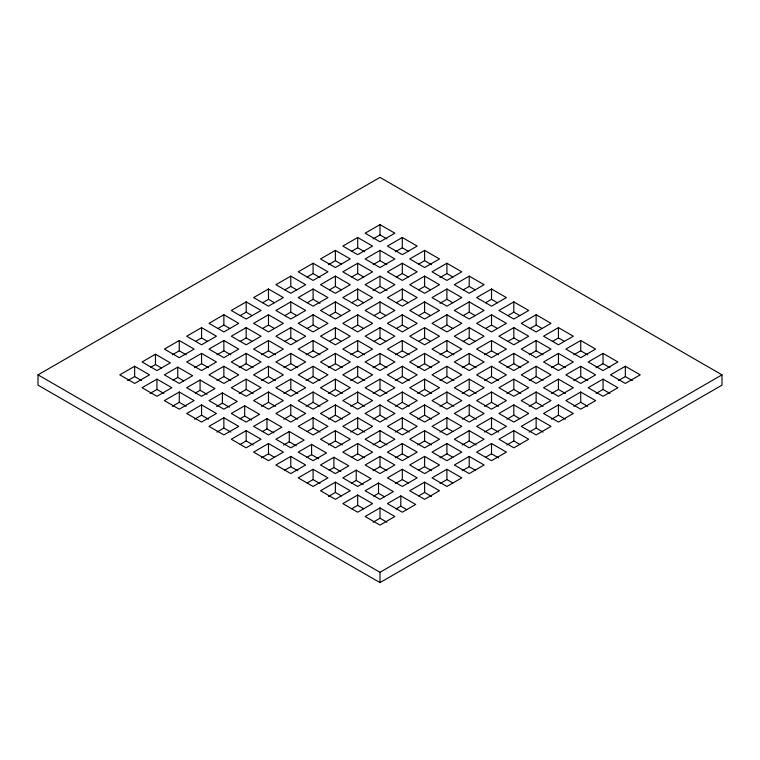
<?xml version="1.0" encoding="UTF-8"?>
<svg xmlns="http://www.w3.org/2000/svg" width="760" height="760" viewBox="0 0 760 760"><rect width="100%" height="100%" fill="white"/><g stroke="black" fill="none" stroke-linecap="round" stroke-linejoin="round"><path stroke-width="1.14" d="M38 374.851L380 177.393L722 374.851L722 385.149L380 582.606L38 385.149L38 374.851L380 572.299L722 374.851M134.653 366.263L119.785 374.851L134.653 383.43L149.52 374.851L134.653 366.263L134.653 376.57L127.709 380.57M155.468 354.245L142.091 361.969L156.959 370.557L170.335 362.834L155.468 354.245L155.468 364.543L161.414 367.983M179.265 340.508L164.388 349.096L179.265 357.675L194.132 349.096L179.265 340.508L179.265 350.816L186.2 354.815M201.561 327.636L186.694 336.214L201.561 344.802L216.439 336.214L201.561 327.636L201.561 337.934L207.508 341.363M223.868 314.754L209 323.342L223.868 331.92L238.735 323.342L223.868 314.754L223.868 325.062L217.92 328.491M246.173 301.881L231.306 310.46L246.173 319.048L261.041 310.46L246.173 301.881L246.173 312.18L252.12 315.609M268.479 288.999L253.612 297.587L268.479 306.166L283.347 297.587L268.479 288.999L268.479 299.307L262.533 302.736M290.785 276.127L275.909 284.705L290.785 293.293L305.653 284.705L290.785 276.127L290.785 286.425L284.838 289.854M313.091 263.245L298.214 271.833L313.091 280.411L327.959 271.833L313.091 263.245L313.091 273.543L320.026 277.552M335.388 250.373L320.52 258.951L335.388 267.539L350.265 258.951L335.388 250.373L335.388 260.67L328.453 264.68M357.694 237.49L342.827 246.078L357.694 254.657L372.562 246.078L357.694 237.49L357.694 247.788L364.638 251.797M380 224.618L365.132 233.196L380 241.784L394.867 233.196L380 224.618L380 234.916L373.065 238.925M150.689 367.308L155.468 364.543M172.32 354.815L179.265 350.816M195.614 341.363L201.561 337.934M240.226 315.609L246.173 312.18M307.135 276.982L313.091 273.543M351.747 251.227L357.694 247.788M156.959 379.145L142.091 387.724L156.959 396.312L171.827 387.724L156.959 379.145L156.959 389.443L150.014 393.452M177.773 367.118L164.388 374.851L179.265 383.43L192.641 375.706L177.773 367.118L177.773 377.425L183.72 380.855M201.561 353.39L186.694 361.969L201.561 370.557L216.439 361.969L201.561 353.39L201.561 363.688L194.626 367.697M223.868 340.508L209 349.096L223.868 357.675L238.735 349.096L223.868 340.508L223.868 350.816L216.932 354.815M246.173 327.636L231.306 336.214L246.173 344.802L261.041 336.214L246.173 327.636L246.173 337.934L240.226 341.363M268.479 314.754L253.612 323.342L268.479 331.92L283.347 323.342L268.479 314.754L268.479 325.062L262.533 328.491M290.785 301.881L275.909 310.46L290.785 319.048L305.653 310.46L290.785 301.881L290.785 312.18L296.733 315.609M313.091 288.999L298.214 297.587L313.091 306.166L327.959 297.587L313.091 288.999L313.091 299.307L320.026 303.306M335.388 276.127L320.52 284.705L335.388 293.293L350.265 284.705L335.388 276.127L335.388 286.425L329.441 289.854M357.694 263.245L342.827 271.833L357.694 280.411L372.562 271.833L357.694 263.245L357.694 273.543L363.641 276.982M380 250.373L365.132 258.951L380 267.539L394.867 258.951L380 250.373L380 260.67L373.065 264.68M402.306 237.49L387.438 246.078L402.306 254.657L417.173 246.078L402.306 237.49L402.306 247.788L395.361 251.797M172.995 380.18L177.773 377.425M284.838 315.609L290.785 312.18M307.135 302.736L313.091 299.307M351.747 276.982L357.694 273.543M179.265 392.017L164.388 400.606L179.265 409.184L194.132 400.606L179.265 392.017L179.265 402.325L172.32 406.324M200.079 380L186.694 387.724L201.561 396.312L214.947 388.588L200.079 380L200.079 390.298L207.014 394.307M223.868 366.263L209 374.851L223.868 383.43L238.735 374.851L223.868 366.263L223.868 376.57L230.812 380.57M246.173 353.39L231.306 361.969L246.173 370.557L261.041 361.969L246.173 353.39L246.173 363.688L253.108 367.697M268.479 340.508L253.612 349.096L268.479 357.675L283.347 349.096L268.479 340.508L268.479 350.816L261.535 354.815M290.785 327.636L275.909 336.214L290.785 344.802L305.653 336.214L290.785 327.636L290.785 337.934L284.838 341.363M313.091 314.754L298.214 323.342L313.091 331.92L327.959 323.342L313.091 314.754L313.091 325.062L307.135 328.491M335.388 301.881L320.52 310.46L335.388 319.048L350.265 310.46L335.388 301.881L335.388 312.18L329.441 315.609M357.694 288.999L342.827 297.587L357.694 306.166L372.562 297.587L357.694 288.999L357.694 299.307L351.747 302.736M380 276.127L365.132 284.705L380 293.293L394.867 284.705L380 276.127L380 286.425L373.065 290.434M402.306 263.245L387.438 271.833L402.306 280.411L417.173 271.833L402.306 263.245L402.306 273.543L396.359 276.982M424.612 250.373L409.735 258.951L424.612 267.539L439.479 258.951L424.612 250.373L424.612 260.67L431.547 264.68M195.301 393.062L200.079 390.298M216.932 380.57L223.868 376.57M239.238 367.697L246.173 363.688M418.665 264.1L424.612 260.67M201.561 404.899L186.694 413.478L201.561 422.066L216.439 413.478L201.561 404.899L201.561 415.197L194.626 419.206M222.385 392.873L209 400.606L223.868 409.184L237.253 401.46L222.385 392.873L222.385 403.18L229.32 407.189M246.173 379.145L231.306 387.724L246.173 396.312L261.041 387.724L246.173 379.145L246.173 389.443L239.238 393.452M268.479 366.263L253.612 374.851L268.479 383.43L283.347 374.851L268.479 366.263L268.479 376.57L261.535 380.57M290.785 353.39L275.909 361.969L290.785 370.557L305.653 361.969L290.785 353.39L290.785 363.688L283.841 367.697M313.091 340.508L298.214 349.096L313.091 357.675L327.959 349.096L313.091 340.508L313.091 350.816L306.147 354.815M335.388 327.636L320.52 336.214L335.388 344.802L350.265 336.214L335.388 327.636L335.388 337.934L329.441 341.363M357.694 314.754L342.827 323.342L357.694 331.92L372.562 323.342L357.694 314.754L357.694 325.062L363.641 328.491M380 301.881L365.132 310.46L380 319.048L394.867 310.46L380 301.881L380 312.18L385.947 315.609M402.306 288.999L387.438 297.587L402.306 306.166L417.173 297.587L402.306 288.999L402.306 299.307L396.359 302.736M424.612 276.127L409.735 284.705L424.612 293.293L439.479 284.705L424.612 276.127L424.612 286.425L418.665 289.854M446.909 263.245L432.041 271.833L446.909 280.411L461.785 271.833L446.909 263.245L446.909 273.543L439.974 277.552M216.648 406.486L222.385 403.18M351.747 328.491L357.694 325.062M374.053 315.609L380 312.18M223.868 417.772L209 426.36L223.868 434.938L238.735 426.36L223.868 417.772L223.868 428.079L230.812 432.079M244.691 405.755L231.306 413.478L246.173 422.066L259.559 414.342L244.691 405.755L244.691 416.052L251.626 420.062M268.479 392.017L253.612 400.606L268.479 409.184L283.347 400.606L268.479 392.017L268.479 402.325L261.535 406.324M290.785 379.145L275.909 387.724L290.785 396.312L305.653 387.724L290.785 379.145L290.785 389.443L283.841 393.452M313.091 366.263L298.214 374.851L313.091 383.43L327.959 374.851L313.091 366.263L313.091 376.57L306.147 380.57M335.388 353.39L320.52 361.969L335.388 370.557L350.265 361.969L335.388 353.39L335.388 363.688L328.453 367.697M357.694 340.508L342.827 349.096L357.694 357.675L372.562 349.096L357.694 340.508L357.694 350.816L350.759 354.815M380 327.636L365.132 336.214L380 344.802L394.867 336.214L380 327.636L380 337.934L374.053 341.363M402.306 314.754L387.438 323.342L402.306 331.92L417.173 323.342L402.306 314.754L402.306 325.062L396.359 328.491M424.612 301.881L409.735 310.46L424.612 319.048L439.479 310.46L424.612 301.881L424.612 312.18L418.665 315.609M446.909 288.999L432.041 297.587L446.909 306.166L461.785 297.587L446.909 288.999L446.909 299.307L439.974 303.306M469.214 276.127L454.347 284.705L469.214 293.293L484.091 284.705L469.214 276.127L469.214 286.425L463.267 289.854M216.932 432.079L223.868 428.079M239.903 418.817L244.691 416.052M246.173 430.654L231.306 439.233L246.173 447.82L261.041 439.233L246.173 430.654L246.173 440.952L253.108 444.961M266.988 418.637L253.612 426.36L268.479 434.938L281.865 427.215L266.988 418.637L266.988 428.934L273.933 432.943M290.785 404.899L275.909 413.478L290.785 422.066L305.653 413.478L290.785 404.899L290.785 415.197L283.841 419.206M313.091 392.017L298.214 400.606L313.091 409.184L327.959 400.606L313.091 392.017L313.091 402.325L306.147 406.324M335.388 379.145L320.52 387.724L335.388 396.312L350.265 387.724L335.388 379.145L335.388 389.443L328.453 393.452M357.694 366.263L342.827 374.851L357.694 383.43L372.562 374.851L357.694 366.263L357.694 376.57L350.759 380.57M380 353.39L365.132 361.969L380 370.557L394.867 361.969L380 353.39L380 363.688L373.065 367.697M402.306 340.508L387.438 349.096L402.306 357.675L417.173 349.096L402.306 340.508L402.306 350.816L395.361 354.815M424.612 327.636L409.735 336.214L424.612 344.802L439.479 336.214L424.612 327.636L424.612 337.934L418.665 341.363M446.909 314.754L432.041 323.342L446.909 331.92L461.785 323.342L446.909 314.754L446.909 325.062L440.962 328.491M469.214 301.881L454.347 310.46L469.214 319.048L484.091 310.46L469.214 301.881L469.214 312.18L463.267 315.609M491.52 288.999L476.653 297.587L491.52 306.166L506.388 297.587L491.52 288.999L491.52 299.307L485.573 302.736M240.226 444.391L246.173 440.952M262.209 431.69L266.988 428.934M268.479 443.526L253.612 452.115L268.479 460.693L283.347 452.115L268.479 443.526L268.479 453.834L261.535 457.833M289.294 431.509L275.909 439.233L290.785 447.82L304.161 440.097L289.294 431.509L289.294 441.807L296.238 445.816M313.091 417.772L298.214 426.36L313.091 434.938L327.959 426.36L313.091 417.772L313.091 428.079L320.026 432.079M335.388 404.899L320.52 413.478L335.388 422.066L350.265 413.478L335.388 404.899L335.388 415.197L328.453 419.206M357.694 392.017L342.827 400.606L357.694 409.184L372.562 400.606L357.694 392.017L357.694 402.325L350.759 406.324M380 379.145L365.132 387.724L380 396.312L394.867 387.724L380 379.145L380 389.443L373.065 393.452M402.306 366.263L387.438 374.851L402.306 383.43L417.173 374.851L402.306 366.263L402.306 376.57L395.361 380.57M424.612 353.39L409.735 361.969L424.612 370.557L439.479 361.969L424.612 353.39L424.612 363.688L417.667 367.697M446.909 340.508L432.041 349.096L446.909 357.675L461.785 349.096L446.909 340.508L446.909 350.816L439.974 354.815M469.214 327.636L454.347 336.214L469.214 344.802L484.091 336.214L469.214 327.636L469.214 337.934L463.267 341.363M491.52 314.754L476.653 323.342L491.52 331.92L506.388 323.342L491.52 314.754L491.52 325.062L485.573 328.491M513.827 301.881L498.959 310.46L513.827 319.048L528.694 310.46L513.827 301.881L513.827 312.18L507.88 315.609M283.556 445.123L289.294 441.807M307.135 431.509L313.091 428.079M290.785 456.409L275.909 464.987L290.785 473.575L305.653 464.987L290.785 456.409L290.785 466.706L297.72 470.715M311.6 444.391L298.214 452.115L313.091 460.693L326.467 452.969L311.6 444.391L311.6 454.689L318.535 458.698M335.388 430.654L320.52 439.233L335.388 447.82L350.265 439.233L335.388 430.654L335.388 440.952L328.453 444.961M357.694 417.772L342.827 426.36L357.694 434.938L372.562 426.36L357.694 417.772L357.694 428.079L350.759 432.079M380 404.899L365.132 413.478L380 422.066L394.867 413.478L380 404.899L380 415.197L373.065 419.206M402.306 392.017L387.438 400.606L402.306 409.184L417.173 400.606L402.306 392.017L402.306 402.325L395.361 406.324M424.612 379.145L409.735 387.724L424.612 396.312L439.479 387.724L424.612 379.145L424.612 389.443L417.667 393.452M446.909 366.263L432.041 374.851L446.909 383.43L461.785 374.851L446.909 366.263L446.909 376.57L439.974 380.57M469.214 353.39L454.347 361.969L469.214 370.557L484.091 361.969L469.214 353.39L469.214 363.688L462.279 367.697M491.52 340.508L476.653 349.096L491.52 357.675L506.388 349.096L491.52 340.508L491.52 350.816L484.585 354.815M513.827 327.636L498.959 336.214L513.827 344.802L528.694 336.214L513.827 327.636L513.827 337.934L507.88 341.363M536.133 314.754L521.265 323.342L536.133 331.92L551 323.342L536.133 314.754L536.133 325.062L530.186 328.491M284.838 470.145L290.785 466.706M306.822 457.444L311.6 454.689M313.091 469.281L298.214 477.869L313.091 486.457L327.959 477.869L313.091 469.281L313.091 479.588L320.026 483.588M333.906 457.263L320.52 464.987L335.388 473.575L348.773 465.851L333.906 457.263L333.906 467.561L340.841 471.57M357.694 443.526L342.827 452.115L357.694 460.693L372.562 452.115L357.694 443.526L357.694 453.834L364.638 457.833M380 430.654L365.132 439.233L380 447.82L394.867 439.233L380 430.654L380 440.952L373.065 444.961M402.306 417.772L387.438 426.36L402.306 434.938L417.173 426.36L402.306 417.772L402.306 428.079L395.361 432.079M424.612 404.899L409.735 413.478L424.612 422.066L439.479 413.478L424.612 404.899L424.612 415.197L417.667 419.206M446.909 392.017L432.041 400.606L446.909 409.184L461.785 400.606L446.909 392.017L446.909 402.325L439.974 406.324M469.214 379.145L454.347 387.724L469.214 396.312L484.091 387.724L469.214 379.145L469.214 389.443L462.279 393.452M491.52 366.263L476.653 374.851L491.52 383.43L506.388 374.851L491.52 366.263L491.52 376.57L498.465 380.57M513.827 353.39L498.959 361.969L513.827 370.557L528.694 361.969L513.827 353.39L513.827 363.688L506.892 367.697M536.133 340.508L521.265 349.096L536.133 357.675L551 349.096L536.133 340.508L536.133 350.816L529.188 354.815M558.438 327.636L543.561 336.214L558.438 344.802L573.306 336.214L558.438 327.636L558.438 337.934L552.491 341.363M307.135 483.018L313.091 479.588M329.127 470.326L333.906 467.561M351.747 457.263L357.694 453.834M484.585 380.57L491.52 376.57M335.388 482.163L320.52 490.742L335.388 499.329L350.265 490.742L335.388 482.163L335.388 492.461L328.453 496.47M356.212 470.145L342.827 477.869L357.694 486.457L371.079 478.724L356.212 470.145L356.212 480.443L363.147 484.452M380 456.409L365.132 464.987L380 473.575L394.867 464.987L380 456.409L380 466.706L373.065 470.715M402.306 443.526L387.438 452.115L402.306 460.693L417.173 452.115L402.306 443.526L402.306 453.834L395.361 457.833M424.612 430.654L409.735 439.233L424.612 447.82L439.479 439.233L424.612 430.654L424.612 440.952L417.667 444.961M446.909 417.772L432.041 426.36L446.909 434.938L461.785 426.36L446.909 417.772L446.909 428.079L439.974 432.079M469.214 404.899L454.347 413.478L469.214 422.066L484.091 413.478L469.214 404.899L469.214 415.197L462.279 419.206M491.52 392.017L476.653 400.606L491.52 409.184L506.388 400.606L491.52 392.017L491.52 402.325L484.585 406.324M513.827 379.145L498.959 387.724L513.827 396.312L528.694 387.724L513.827 379.145L513.827 389.443L520.761 393.452M536.133 366.263L521.265 374.851L536.133 383.43L551 374.851L536.133 366.263L536.133 376.57L529.188 380.57M558.438 353.39L543.561 361.969L558.438 370.557L573.306 361.969L558.438 353.39L558.438 363.688L551.494 367.697M580.735 340.508L565.867 349.096L580.735 357.675L595.612 349.096L580.735 340.508L580.735 350.816L573.8 354.815M351.433 483.198L356.212 480.443M506.892 393.452L513.827 389.443M357.694 495.036L342.827 503.623L357.694 512.211L372.562 503.623L357.694 495.036L357.694 505.343L363.641 508.772M378.508 483.018L365.132 490.742L380 499.329L393.385 491.606L378.508 483.018L378.508 493.316L384.465 496.755M402.306 469.281L387.438 477.869L402.306 486.457L417.173 477.869L402.306 469.281L402.306 479.588L395.361 483.588M424.612 456.409L409.735 464.987L424.612 473.575L439.479 464.987L424.612 456.409L424.612 466.706L431.547 470.715M446.909 443.526L432.041 452.115L446.909 460.693L461.785 452.115L446.909 443.526L446.909 453.834L439.974 457.833M469.214 430.654L454.347 439.233L469.214 447.82L484.091 439.233L469.214 430.654L469.214 440.952L462.279 444.961M491.52 417.772L476.653 426.36L491.52 434.938L506.388 426.36L491.52 417.772L491.52 428.079L498.465 432.079M513.827 404.899L498.959 413.478L513.827 422.066L528.694 413.478L513.827 404.899L513.827 415.197L506.892 419.206M536.133 392.017L521.265 400.606L536.133 409.184L551 400.606L536.133 392.017L536.133 402.325L543.067 406.324M558.438 379.145L543.561 387.724L558.438 396.312L573.306 387.724L558.438 379.145L558.438 389.443L565.373 393.452M580.735 366.263L565.867 374.851L580.735 383.43L595.612 374.851L580.735 366.263L580.735 376.57L573.8 380.57M603.041 353.39L588.173 361.969L603.041 370.557L617.908 361.969L603.041 353.39L603.041 363.688L609.986 367.697M351.747 508.772L357.694 505.343M373.73 496.081L378.508 493.316M418.665 470.145L424.612 466.706M484.585 432.079L491.52 428.079M529.188 406.324L536.133 402.325M551.494 393.452L558.438 389.443M596.106 367.697L603.041 363.688M380 507.917L365.132 516.496L380 525.084L394.867 516.496L380 507.917L380 518.216L373.065 522.225M400.815 495.9L387.438 503.623L402.306 512.211L415.691 504.478L400.815 495.9L400.815 506.198L406.762 509.627M424.612 482.163L409.735 490.742L424.612 499.329L439.479 490.742L424.612 482.163L424.612 492.461L431.547 496.47M446.909 469.281L432.041 477.869L446.909 486.457L461.785 477.869L446.909 469.281L446.909 479.588L439.974 483.588M469.214 456.409L454.347 464.987L469.214 473.575L484.091 464.987L469.214 456.409L469.214 466.706L462.279 470.715M491.52 443.526L476.653 452.115L491.52 460.693L506.388 452.115L491.52 443.526L491.52 453.834L498.465 457.833M513.827 430.654L498.959 439.233L513.827 447.82L528.694 439.233L513.827 430.654L513.827 440.952L506.892 444.961M536.133 417.772L521.265 426.36L536.133 434.938L551 426.36L536.133 417.772L536.133 428.079L529.188 432.079M558.438 404.899L543.561 413.478L558.438 422.066L573.306 413.478L558.438 404.899L558.438 415.197L551.494 419.206M580.735 392.017L565.867 400.606L580.735 409.184L595.612 400.606L580.735 392.017L580.735 402.325L573.8 406.324M603.041 379.145L588.173 387.724L603.041 396.312L617.908 387.724L603.041 379.145L603.041 389.443L596.106 393.452M625.347 366.263L610.48 374.851L625.347 383.43L640.214 374.851L625.347 366.263L625.347 376.57L632.292 380.57M396.036 508.953L400.815 506.198M418.665 495.9L424.612 492.461M485.573 457.263L491.52 453.834M618.412 380.57L625.347 376.57M380 234.916L386.935 238.925M402.306 247.788L408.253 251.227M446.909 273.543L452.865 276.982M469.214 286.425L475.161 289.854M491.52 299.307L497.467 302.736M513.827 312.18L519.774 315.609M536.133 325.062L542.079 328.491M558.438 337.934L564.385 341.363M580.735 350.816L587.679 354.815M380 260.67L386.935 264.68M402.306 273.543L408.253 276.982M424.612 286.425L430.559 289.854M446.909 299.307L452.865 302.736M469.214 312.18L475.161 315.609M491.52 325.062L497.467 328.491M513.827 337.934L519.774 341.363M536.133 350.816L543.067 354.815M558.438 363.688L565.373 367.697M580.735 376.57L587.679 380.57M603.041 389.443L609.986 393.452M335.388 260.67L341.335 264.1M380 286.425L386.935 290.434M402.306 299.307L408.253 302.736M424.612 312.18L430.559 315.609M446.909 325.062L452.865 328.491M469.214 337.934L475.161 341.363M491.52 350.816L498.465 354.815M513.827 363.688L520.761 367.697M536.133 376.57L543.067 380.57M580.735 402.325L587.679 406.324M335.388 286.425L341.335 289.854M357.694 299.307L363.641 302.736M402.306 325.062L408.253 328.491M424.612 337.934L430.559 341.363M446.909 350.816L453.853 354.815M469.214 363.688L476.159 367.697M558.438 415.197L565.373 419.206M290.785 286.425L296.733 289.854M335.388 312.18L341.335 315.609M380 337.934L385.947 341.363M402.306 350.816L409.241 354.815M424.612 363.688L431.547 367.697M446.909 376.57L453.853 380.57M469.214 389.443L476.159 393.452M491.52 402.325L498.465 406.324M513.827 415.197L519.774 418.637M536.133 428.079L543.067 432.079M268.479 299.307L274.426 302.736M313.091 325.062L319.038 328.491M335.388 337.934L341.335 341.363M357.694 350.816L364.638 354.815M380 363.688L386.935 367.697M402.306 376.57L409.241 380.57M424.612 389.443L431.547 393.452M446.909 402.325L453.853 406.324M469.214 415.197L476.159 419.206M513.827 440.952L519.774 444.391M268.479 325.062L274.426 328.491M290.785 337.934L296.733 341.363M313.091 350.816L320.026 354.815M335.388 363.688L342.332 367.697M357.694 376.57L364.638 380.57M380 389.443L386.935 393.452M402.306 402.325L409.241 406.324M424.612 415.197L431.547 419.206M446.909 428.079L452.865 431.509M469.214 440.952L476.159 444.961M223.868 325.062L229.814 328.491M246.173 337.934L252.12 341.363M268.479 350.816L275.415 354.815M290.785 363.688L297.72 367.697M313.091 376.57L320.026 380.57M335.388 389.443L342.332 393.452M357.694 402.325L364.638 406.324M380 415.197L386.935 419.206M402.306 428.079L409.241 432.079M424.612 440.952L431.547 444.961M446.909 453.834L452.865 457.263M469.214 466.706L475.161 470.145M223.868 350.816L230.812 354.815M268.479 376.57L275.415 380.57M290.785 389.443L297.72 393.452M313.091 402.325L320.026 406.324M335.388 415.197L342.332 419.206M357.694 428.079L364.638 432.079M380 440.952L386.935 444.961M402.306 453.834L408.253 457.263M446.909 479.588L452.865 483.018M201.561 363.688L208.506 367.697M246.173 389.443L253.108 393.452M268.479 402.325L275.415 406.324M290.785 415.197L297.72 419.206M335.388 440.952L342.332 444.961M380 466.706L386.935 470.715M402.306 479.588L408.253 483.018M134.653 376.57L141.588 380.57M156.959 389.443L163.894 393.452M179.265 402.325L186.2 406.324M201.561 415.197L208.506 419.206M268.479 453.834L274.426 457.263M335.388 492.461L341.335 495.9M380 518.216L386.935 522.225M380 572.299L380 582.606"/></g></svg>
